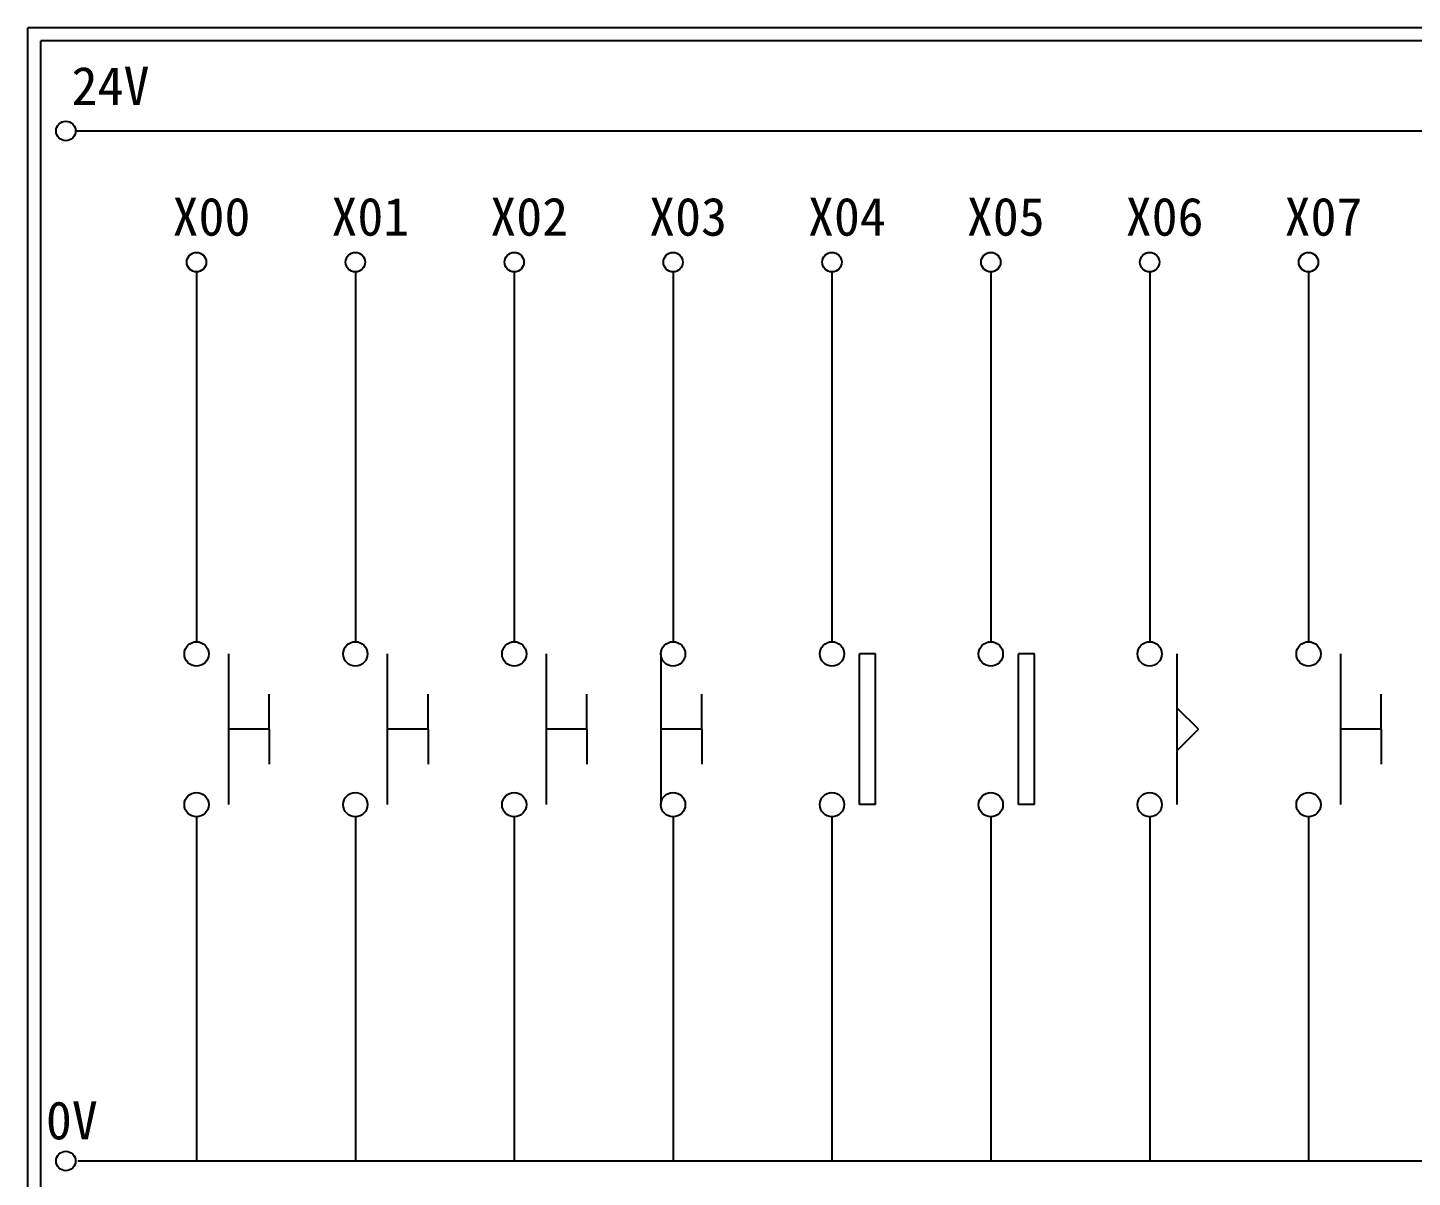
# Model space of a CAD drawing. Extents: x 325 to 612, y 3 to 207.
# Drawn here: x 325.3 to 456.1, y 98.4 to 207 of the extents above; entities that cross this region are included whole.
import ezdxf

# ---------------------------------------------------------------- set-up
doc = ezdxf.new("R2010")
doc.units = 0
doc.layers.get('0').update_dxf_attribs({"linetype": 'CONTINUOUS'})
doc.layers.add('圖框層', color=7, linetype='CONTINUOUS')
doc.layers.add('標尺寸層', color=3, linetype='CONTINUOUS')
doc.styles.add('STSL', font='kaiu.ttf')

msp = doc.modelspace()

# ---------------------------------------------------------------- linework, layer by layer
at = {"color": 7}
for p, q in [((405.37, 147.84), (403.87, 147.84)), ((420.37, 147.84), (418.87, 147.84)), ((348.13, 140.73), (348.13, 144.04)), ((363.13, 140.73), (363.13, 144.04)), ((378.13, 140.73), (378.13, 144.04)), ((388.98, 140.73), (388.98, 144.04)), ((453.13, 140.73), (453.13, 144.04)), ((348.13, 140.73), (348.13, 137.42)), ((363.13, 140.73), (363.13, 137.42)), ((378.13, 140.73), (378.13, 137.42)), ((388.98, 140.73), (388.98, 137.42)), ((453.13, 140.73), (453.13, 137.42)), ((405.37, 133.61), (403.87, 133.61)), ((420.37, 133.61), (418.87, 133.61))]:
    msp.add_line(p, q, dxfattribs=at)
at = {"layer": '圖框層', "color": 7}
for p, q in [((612.32, 206.97), (325.32, 206.97)), ((325.32, 3), (325.32, 206.97)), ((611.07, 205.72), (326.57, 205.72)), ((326.57, 4.25), (326.57, 205.72))]:
    msp.add_line(p, q, dxfattribs=at)
at = {"layer": '標尺寸層', "color": 7}
for p, q in [((329.84, 197.22), (607.44, 197.22)), ((341.26, 183.91), (341.26, 148.99)), ((356.26, 183.91), (356.26, 148.99)), ((371.26, 183.91), (371.26, 148.99)), ((386.26, 183.91), (386.26, 148.99)), ((401.26, 183.91), (401.26, 148.99)), ((416.26, 183.91), (416.26, 148.99)), ((431.26, 183.91), (431.26, 148.99)), ((446.26, 183.91), (446.26, 148.99)), ((344.27, 147.84), (344.27, 133.61)), ((359.27, 147.84), (359.27, 133.61)), ((374.27, 147.84), (374.27, 133.61)), ((385.11, 147.84), (385.11, 133.61)), ((403.87, 133.61), (403.87, 147.84)), ((405.37, 133.61), (405.37, 147.84)), ((418.87, 133.61), (418.87, 147.84)), ((420.37, 133.61), (420.37, 147.84)), ((433.87, 133.61), (433.87, 147.84)), ((449.27, 147.84), (449.27, 133.61)), ((435.87, 140.73), (433.87, 142.73)), ((348.13, 140.73), (344.27, 140.73)), ((363.13, 140.73), (359.27, 140.73)), ((378.13, 140.73), (374.27, 140.73)), ((388.98, 140.73), (385.11, 140.73)), ((435.87, 140.73), (433.87, 138.73)), ((453.13, 140.73), (449.27, 140.73)), ((341.26, 132.46), (341.26, 99.96)), ((356.26, 132.46), (356.26, 99.96)), ((371.26, 132.46), (371.26, 99.96)), ((386.26, 132.46), (386.26, 99.96)), ((401.26, 132.46), (401.26, 99.96)), ((416.26, 132.46), (416.26, 99.96)), ((431.26, 132.46), (431.26, 99.96)), ((446.26, 132.46), (446.26, 99.96)), ((330.05, 99.96), (607.92, 99.96))]:
    msp.add_line(p, q, dxfattribs=at)
for centre, radius in [((328.92, 197.22), 0.92), ((341.26, 184.83), 0.92), ((356.26, 184.83), 0.92), ((371.26, 184.83), 0.92), ((386.26, 184.83), 0.92), ((401.26, 184.83), 0.92), ((416.26, 184.83), 0.92), ((431.26, 184.83), 0.92), ((446.26, 184.83), 0.92), ((341.26, 147.84), 1.15), ((356.26, 147.84), 1.15), ((371.26, 147.84), 1.15), ((386.26, 147.84), 1.15), ((401.26, 147.84), 1.15), ((416.26, 147.84), 1.15), ((431.26, 147.84), 1.15), ((446.26, 147.84), 1.15), ((341.26, 133.61), 1.15), ((356.26, 133.61), 1.15), ((371.26, 133.61), 1.15), ((386.26, 133.61), 1.15), ((401.26, 133.61), 1.15), ((416.26, 133.61), 1.15), ((431.26, 133.61), 1.15), ((446.26, 133.61), 1.15), ((328.92, 99.96), 0.92)]:
    msp.add_circle(centre, radius, dxfattribs=at)

# ---------------------------------------------------------------- texts
at = {"layer": '圖框層', "color": 7, "style": 'STSL'}
for s, p in [('24V', (329.47, 199.68)), ('X00', (339, 187.33)), ('X01', (354, 187.33)), ('X02', (369, 187.33)), ('X03', (384, 187.33)), ('X04', (399, 187.33)), ('X05', (414, 187.33)), ('X06', (429, 187.33)), ('X07', (444, 187.33)), ('0V', (327.04, 102))]:
    msp.add_text(s, height=3.6, dxfattribs=at).set_placement(p)

doc.saveas('drawing.dxf')
